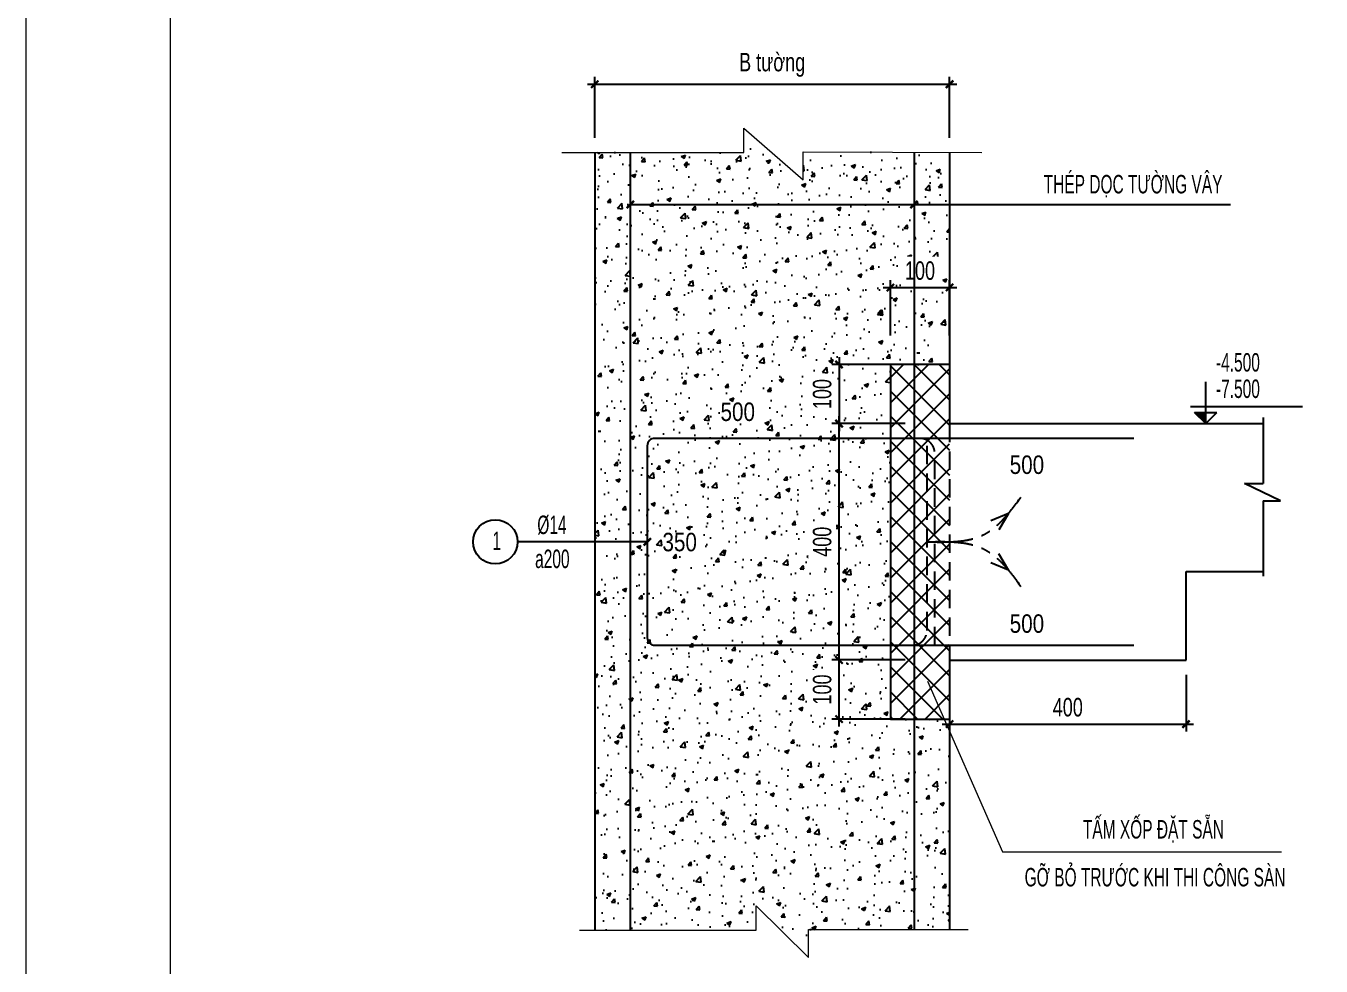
# Model space of a CAD drawing. Header units: millimetres. Extents: x -147841 to 368790, y -162721 to 84261.
# Drawn here: x 21476 to 39003, y -115066 to -102336 of the extents above; entities that cross this region are included whole.
import ezdxf
from ezdxf.enums import TextEntityAlignment as Align

# ---------------------------------------------------------------- set-up
doc = ezdxf.new("R2010")
doc.units = ezdxf.units.MM
doc.header["$LTSCALE"] = 1000
doc.header["$MEASUREMENT"] = 0
doc.header["$PDMODE"] = 1
doc.header["$PDSIZE"] = -10
doc.linetypes.add('CENTER', pattern=[2, 1.25, -0.25, 0.25, -0.25])
doc.linetypes.add('DASHED', pattern=[0.75, 0.5, -0.25])
doc.layers.get('0').update_dxf_attribs({"linetype": 'CONTINUOUS', "lineweight": 18})
doc.layers.get('DEFPOINTS').update_dxf_attribs({"color": 5, "linetype": 'CONTINUOUS', "lineweight": 18})
doc.layers.add('ccu11-Dim', color=8, linetype='CONTINUOUS', lineweight=18)
doc.layers.add('DIM', color=8, linetype='CONTINUOUS', lineweight=18)
for name, color, linetype in [('ccu11-Khuat', 9, 'DASHED'), ('ccu11-Manh', 8, 'CONTINUOUS'), ('ccu11-Thay', 7, 'CONTINUOUS'), ('KC-Chidan', 9, 'CONTINUOUS'), ('KC-Cotthep', 8, 'CONTINUOUS'), ('KC-Dim', 8, 'CONTINUOUS'), ('KC-Hatch', 251, 'CONTINUOUS'), ('KC-Text', 31, 'CONTINUOUS'), ('NETVE', 11, 'CENTER'), ('THEP', 4, 'CONTINUOUS'), ('THEPDAI', 6, 'CONTINUOUS')]:
    doc.layers.add(name, color=color, linetype=linetype)
doc.styles.add('ARIAL', font='arial.ttf', dxfattribs={"width": 0.7})
doc.styles.add('ccu11-dim', font='vnsimli.shx', dxfattribs={"width": 0.65, "bigfont": 'bigfont.shx'})
doc.dimstyles.new('2.5-100x8', dxfattribs={"dimscale": 100, "dimtxt": 2.5, "dimasz": 1, "dimexe": 1, "dimexo": 2, "dimgap": 1, "dimtad": 1, "dimdec": 1, "dimlfac": 0.125, "dimdsep": 46, "dimtxsty": 'ARIAL', "dimblk": 'ARCHTICK', "dimcen": -1, "dimdle": 1, "dimclrd": 256, "dimclre": 256, "dimclrt": 5, "dimadec": 0, "dimazin": 2, "dimtfac": 0.1, "dimtdec": 1, "dimtmove": 0, "dimatfit": 1, "dimldrblk": 'ARCHTICK', "dimfxl": 1, "dimtvp": 0.833333, "dimtfill": 1, "dimtolj": 1, "dimtzin": 12, "dimarcsym": 0})
doc.dimstyles.new('ccu11-100x4', dxfattribs={"dimscale": 100, "dimtxt": 2.5, "dimasz": 1, "dimexe": 1, "dimexo": 2, "dimgap": 1, "dimtad": 1, "dimdec": 0, "dimlfac": 0.25, "dimdsep": 46, "dimtxsty": 'ccu11-dim', "dimblk": 'ARCHTICK', "dimcen": -1, "dimdle": 1, "dimclrd": 256, "dimclre": 256, "dimclrt": 31, "dimadec": 0, "dimazin": 2, "dimtfac": 0.1, "dimtdec": 0, "dimtmove": 0, "dimatfit": 1, "dimldrblk": 'ARCHTICK', "dimfxl": 1, "dimtvp": 0.833333, "dimtolj": 1, "dimtzin": 12, "dimarcsym": 0})

# ---------------------------------------------------------------- blocks, each defined once
blk = doc.blocks.new('_ARCHTICK')
at = {"color": 0, "linetype": 'ByBlock', "const_width": 0.3}
blk.add_lwpolyline([(-0.5, -0.5), (0.5, 0.5)], dxfattribs=at)
blk = doc.blocks.new('*D70')
at = {"layer": 'DEFPOINTS', "color": 0, "transparency": 16777216}
for p in [(32480, -110921), (33575, -110921), (33575, -111721)]:
    blk.add_point(p, dxfattribs=at)
at = {"layer": 'KC-Dim', "lineweight": -2, "transparency": 16777216}
for p, q in [((33375, -110921), (32380, -110921)), ((32480, -111821), (32480, -110821)), ((33375, -111721), (32380, -111721))]:
    blk.add_line(p, q, dxfattribs=at)
at = {"layer": 'KC-Dim', "lineweight": -2, "transparency": 16777216, "xscale": 100, "yscale": 100, "zscale": 100}
for p, rotation in [((32480, -110921), 90), ((32480, -111721), 270)]:
    blk.add_blockref('_ARCHTICK', p, dxfattribs=dict(at, rotation=rotation))
at = {"layer": 'KC-Dim', "color": 5, "transparency": 16777216, "insert": (32252, -111321), "char_height": 250, "attachment_point": 5, "rotation": 90, "style": 'ARIAL', "bg_fill": 3, "box_fill_scale": 1.25, "bg_fill_color": 256, "bg_fill_true_color": 13158600, "bg_fill_transparency": 0}
blk.add_mtext('\\A1;100', dxfattribs=at)
blk = doc.blocks.new('*D71')
at = {"layer": 'DEFPOINTS', "color": 0, "transparency": 16777216}
for p in [(33575, -106921), (32480, -107721), (33575, -107721)]:
    blk.add_point(p, dxfattribs=at)
at = {"layer": 'KC-Dim', "lineweight": -2, "transparency": 16777216}
for p, q in [((32480, -106821), (32480, -107821)), ((33375, -106921), (32380, -106921)), ((33375, -107721), (32380, -107721))]:
    blk.add_line(p, q, dxfattribs=at)
at = {"layer": 'KC-Dim', "lineweight": -2, "transparency": 16777216, "xscale": 100, "yscale": 100, "zscale": 100}
for p, rotation in [((32480, -106921), 90), ((32480, -107721), 270)]:
    blk.add_blockref('_ARCHTICK', p, dxfattribs=dict(at, rotation=rotation))
at = {"layer": 'KC-Dim', "color": 5, "transparency": 16777216, "insert": (32252, -107321), "char_height": 250, "attachment_point": 5, "rotation": 90, "style": 'ARIAL', "bg_fill": 3, "box_fill_scale": 1.25, "bg_fill_color": 256, "bg_fill_true_color": 13158600, "bg_fill_transparency": 0}
blk.add_mtext('\\A1;100', dxfattribs=at)
blk = doc.blocks.new('*D72')
at = {"layer": 'DEFPOINTS', "color": 0, "transparency": 16777216}
for p in [(33975, -105878), (33175, -106726), (33975, -106726)]:
    blk.add_point(p, dxfattribs=at)
at = {"layer": 'KC-Dim', "lineweight": -2, "transparency": 16777216}
for p, q in [((33175, -106526), (33175, -105778)), ((33975, -106526), (33975, -105778)), ((33075, -105878), (34075, -105878))]:
    blk.add_line(p, q, dxfattribs=at)
at = {"layer": 'KC-Dim', "lineweight": -2, "transparency": 16777216, "xscale": 100, "yscale": 100, "zscale": 100, "rotation": 180}
blk.add_blockref('_ARCHTICK', (33175, -105878), dxfattribs=at)
at = {"layer": 'KC-Dim', "lineweight": -2, "transparency": 16777216, "xscale": 100, "yscale": 100, "zscale": 100}
blk.add_blockref('_ARCHTICK', (33975, -105878), dxfattribs=at)
at = {"layer": 'KC-Dim', "color": 5, "transparency": 16777216, "insert": (33575, -105651), "char_height": 250, "attachment_point": 5, "style": 'ARIAL', "bg_fill": 3, "box_fill_scale": 1.25, "bg_fill_color": 256, "bg_fill_true_color": 13158600, "bg_fill_transparency": 0}
blk.add_mtext('\\A1;100', dxfattribs=at)
blk = doc.blocks.new('*D73')
at = {"layer": 'DEFPOINTS', "color": 0, "transparency": 16777216}
for p in [(32480, -107721), (33495, -107721), (33495, -110921)]:
    blk.add_point(p, dxfattribs=at)
at = {"layer": 'KC-Dim', "lineweight": -2, "transparency": 16777216}
for p, q in [((33295, -107721), (32380, -107721)), ((32480, -111021), (32480, -107621)), ((33295, -110921), (32380, -110921))]:
    blk.add_line(p, q, dxfattribs=at)
at = {"layer": 'KC-Dim', "lineweight": -2, "transparency": 16777216, "xscale": 100, "yscale": 100, "zscale": 100}
for p, rotation in [((32480, -107721), 90), ((32480, -110921), 270)]:
    blk.add_blockref('_ARCHTICK', p, dxfattribs=dict(at, rotation=rotation))
at = {"layer": 'KC-Dim', "color": 5, "transparency": 16777216, "insert": (32252, -109321), "char_height": 250, "attachment_point": 5, "rotation": 90, "style": 'ARIAL', "bg_fill": 3, "box_fill_scale": 1.25, "bg_fill_color": 256, "bg_fill_true_color": 13158600, "bg_fill_transparency": 0}
blk.add_mtext('\\A1;400', dxfattribs=at)
blk = doc.blocks.new('*D100')
at = {"layer": 'DEFPOINTS', "color": 0, "transparency": 16777216}
for p in [(33975, -110921), (37175, -110921), (37175, -111790)]:
    blk.add_point(p, dxfattribs=at)
at = {"layer": 'KC-Dim', "lineweight": -2, "transparency": 16777216}
for p, q in [((33975, -111121), (33975, -111890)), ((37175, -111121), (37175, -111890)), ((33875, -111790), (37275, -111790))]:
    blk.add_line(p, q, dxfattribs=at)
at = {"layer": 'KC-Dim', "lineweight": -2, "transparency": 16777216, "xscale": 100, "yscale": 100, "zscale": 100, "rotation": 180}
blk.add_blockref('_ARCHTICK', (33975, -111790), dxfattribs=at)
at = {"layer": 'KC-Dim', "lineweight": -2, "transparency": 16777216, "xscale": 100, "yscale": 100, "zscale": 100}
blk.add_blockref('_ARCHTICK', (37175, -111790), dxfattribs=at)
at = {"layer": 'KC-Dim', "color": 5, "transparency": 16777216, "insert": (35575, -111562), "char_height": 250, "attachment_point": 5, "style": 'ARIAL', "bg_fill": 3, "box_fill_scale": 1.25, "bg_fill_color": 256, "bg_fill_true_color": 13158600, "bg_fill_transparency": 0}
blk.add_mtext('\\A1;400', dxfattribs=at)
blk = doc.blocks.new('att_thep_2')
blk.add_circle((-300, 0), 300)
at = {"color": 3, "style": 'ARIAL', "width": 0.6}
blk.add_attdef('DK', text='', height=250, dxfattribs=at).set_placement((467, 105), align=Align.CENTER)
at = {"color": 31, "style": 'ARIAL', "width": 0.6}
blk.add_attdef('SH', text='', height=250, dxfattribs=at).set_placement((-281, -111), align=Align.CENTER)
at = {"color": 2, "style": 'ARIAL', "width": 0.6}
blk.add_attdef('KC', text='', height=250, dxfattribs=at).set_placement((472, -355), align=Align.CENTER)
blk = doc.blocks.new('*D1121')
at = {"layer": 'DEFPOINTS', "color": 0, "transparency": 16777216}
for p in [(33975, -103126), (29175, -104051), (33975, -104051)]:
    blk.add_point(p, dxfattribs=at)
at = {"layer": 'KC-Dim', "lineweight": -2, "transparency": 16777216}
for p, q in [((29175, -103851), (29175, -103026)), ((33975, -103851), (33975, -103026)), ((29075, -103126), (34075, -103126))]:
    blk.add_line(p, q, dxfattribs=at)
at = {"layer": 'KC-Dim', "lineweight": -2, "transparency": 16777216, "xscale": 100, "yscale": 100, "zscale": 100, "rotation": 180}
blk.add_blockref('_ARCHTICK', (29175, -103126), dxfattribs=at)
at = {"layer": 'KC-Dim', "lineweight": -2, "transparency": 16777216, "xscale": 100, "yscale": 100, "zscale": 100}
blk.add_blockref('_ARCHTICK', (33975, -103126), dxfattribs=at)
at = {"layer": 'KC-Dim', "color": 5, "transparency": 16777216, "insert": (31575, -102864), "char_height": 250, "attachment_point": 5, "style": 'ARIAL', "bg_fill": 3, "box_fill_scale": 1.25, "bg_fill_color": 256, "bg_fill_true_color": 13158600, "bg_fill_transparency": 0}
blk.add_mtext('\\A1;B tường', dxfattribs=at)
blk = doc.blocks.new('A$C38334F7F')
at = {"layer": 'NETVE', "ltscale": 0.5, "flags": 128}
for points in [[(4022, 5003), (3786, 4901)], [(4022, 5003), (3892, 4781)], [(4022, 4233), (3892, 4455)], [(4022, 4233), (3786, 4335)]]:
    blk.add_lwpolyline(points, dxfattribs=at)
at = {"layer": 'NETVE', "ltscale": 0.5}
for points in [[(2921, 4618), (3700, 4721), (4192, 5222)], [(2921, 4618), (3700, 4515), (4192, 4014)]]:
    blk.add_spline(points, degree=3, dxfattribs=at)
at = {"layer": 'THEP', "ltscale": 3000}
blk.add_lwpolyline([(5722, 6018), (-764, 6018, 0.414214), (-864, 5918), (-864, 3318, 0.414214), (-764, 3218), (5722, 3218)], format="xyb", dxfattribs=at)
at = {"layer": 'THEP', "linetype": 'DASHED', "ltscale": 0.5}
blk.add_lwpolyline([(2721, 3218, 0.414214), (2921, 3418), (2921, 6018)], format="xyb", dxfattribs=at)
at = {"layer": 'THEP', "linetype": 'DASHED', "ltscale": 0.5, "flags": 128}
blk.add_lwpolyline([(3026, 3218), (3026, 5818, 0.414214), (2826, 6018)], format="xyb", dxfattribs=at)
at = {"layer": 'KC-Dim', "color": 5, "style": 'ARIAL', "width": 0.8}
for s, p in [('500', (127, 6254)), ('500', (4040, 5537)), ('350', (-659, 4490)), ('500', (4040, 3386))]:
    blk.add_text(s, height=250, dxfattribs=at).set_placement(p)
blk = doc.blocks.new('*U1522')
for p, q in [((165, 0), (165, 452)), ((0, 184), (1212, 184)), ((0, 0), (329, 0)), ((45, 120), (284, 120)), ((165, 0), (45, 120)), ((165, 0), (284, 120))]:
    blk.add_line(p, q)
at = {"color": 251}
blk.add_solid([(45, 120), (165, 120), (165, 0)], dxfattribs=at)
at = {"color": 31, "ltscale": 10, "style": 'ARIAL', "width": 0.6}
for tag, p in [('CCD2', (276, 564)), ('CCD1', (276, 278))]:
    blk.add_attdef(tag, p, '', height=200, dxfattribs=at)

msp = doc.modelspace()

# ---------------------------------------------------------------- hatches: boundary and pattern name
at = {"layer": 'KC-Hatch', "ltscale": 3000}
h = msp.add_hatch(dxfattribs=at)
h.set_pattern_fill('AR-CONC', color=251, scale=80)
h.set_pattern_definition([(50, (0, 11517.04), (573.8081, -50.2017), [60, -660]), (355, (0, 11517.04), (-111.001, 601.7537), [48, -528]), (100.45144, (47.8, 11512.86), (462.807, 551.552), [50.9922, -560.9137]), (46.1842, (0, 11677.04), (853.793, -132.4154), [90, -990]), (96.6356, (71.15, 11666), (747.7296, 779.295), [76.488, -841.371]), (351.1842, (0, 11677), (747.7296, 779.295), [72, -792]), (21, (80, 11637.04), (477.5256, -322.0951), [60, -660]), (326, (80, 11637.04), (194.6523, 580.12), [48, -528]), (71.45144, (119.8, 11610.2), (672.178, 258.025), [50.9922, -560.9137]), (37.5, (0, 11517.04), (9.7279, 266.31508), [0, -521.6, 0, -536, 0, -530]), (7.5, (0, 11517.04), (210.4556, 315.5294), [0, -305.6, 0, -509.6, 0, -202]), (327.5, (-178.4, 11517.04), (427.05795, -18.0439), [0, -200, 0, -624, 0, -828]), (317.5, (-258.4, 11517.04), (466.5489, 80.084), [0, -260, 0, -414.4, 0, -588])])
h.paths.add_polyline_path([(33175, -106921.43), (33975, -106921.43), (33975, -104048.99), (31995.97, -104041.67), (31995.97, -104420.28), (31189.97, -103721.31), (31189.97, -104050.6), (29175, -104050.6), (29175, -114580.14), (31360.38, -114580.14), (31360.38, -114250.85), (32064.74, -114949.82), (32064.74, -114571.21), (33975, -114571.21), (33975, -111721.43), (33175, -111721.43)])
h = msp.add_hatch(dxfattribs=at)
h.set_pattern_fill('LATSAN09', color=256, scale=40, angle=45)
h.set_pattern_definition([(45, (-8.3, 12452.9), (-169.70563, 169.70563), []), (135, (-8.3, 12452.9), (-169.70563, -169.70563), [])])
h.paths.add_polyline_path([(33975, -107921.43), (33495, -107921.43), (33495, -110721.43), (33975, -110721.43)])
h.paths.add_polyline_path([(33495, -107921.43), (33175, -107921.43), (33175, -110721.43), (33445.03, -110721.43), (33495, -110721.43)])
h.paths.add_polyline_path([(33495, -106921.43), (33175, -106921.43), (33175, -107921.43), (33495, -107921.43)])
h.paths.add_polyline_path([(33975, -106921.43), (33495, -106921.43), (33495, -107921.43), (33975, -107921.43), (33975, -107721.43)])
h.paths.add_polyline_path([(33975, -110921.43), (33975, -110721.43), (33495, -110721.43), (33495, -111721.43), (33975, -111721.43)])
h.paths.add_polyline_path([(33495, -110721.43), (33445.03, -110721.43), (33175, -110721.43), (33175, -111721.43), (33495, -111721.43)])

# ---------------------------------------------------------------- linework, layer by layer
at = {"layer": 'ccu11-Dim'}
msp.add_lwpolyline([(33677.08, -111209.1), (34693.37, -113519.12), (38467.29, -113519.12)], dxfattribs=at)
at = {"layer": 'ccu11-Khuat', "ltscale": 0.5}
msp.add_line((33975, -107721.43), (33975, -110921.43), dxfattribs=at)
at = {"layer": 'ccu11-Manh'}
for p, q in [((38219.89, -107637.93), (38219.89, -108530.88)), ((37967.11, -108530.88), (38219.89, -108530.88)), ((38451.74, -108768.39), (37967.11, -108530.88)), ((38218.4, -108768.39), (38218.4, -109785.21)), ((38218.4, -108768.39), (38451.74, -108768.39))]:
    msp.add_line(p, q, dxfattribs=at)
at = {"layer": 'ccu11-Thay'}
for p, q in [((29175, -104050.6), (29175, -114580.14)), ((33975, -104050.6), (33975, -107721.43)), ((33175, -106921.43), (33175, -111721.43)), ((33975, -107721.43), (38219.89, -107721.43)), ((37175, -109721.43), (38218.4, -109721.43)), ((37175, -110921.43), (37175, -109721.43)), ((33975, -110921.43), (33975, -114571.21)), ((33975, -110921.43), (37175, -110921.43))]:
    msp.add_line(p, q, dxfattribs=at)
at = {"layer": 'DIM'}
for points in [[(28730.66, -104050.6), (31189.97, -104050.6), (31189.97, -103721.31), (31995.97, -104420.28), (31995.97, -104041.67), (34410.34, -104050.6)], [(28967.87, -114580.14), (31360.38, -114580.14), (31360.38, -114250.85), (32064.74, -114949.82), (32064.74, -114571.21), (34227.45, -114571.21)]]:
    msp.add_lwpolyline(points, dxfattribs=at)
at = {"layer": 'THEPDAI'}
msp.add_line((29655, -104050.6), (29655, -114580.14), dxfattribs=at)

# ---------------------------------------------------------------- block references
at = {"layer": 'KC-Chidan', "xscale": 1.25, "yscale": 1.25, "zscale": 1.25}
msp.add_blockref('*U1522', (37235.37, -107721.43), dxfattribs=at).add_auto_attribs({'CCD2': '-4.500', 'CCD1': '-7.500'})
at = {"layer": 'KC-Cotthep'}
ref = msp.add_blockref('att_thep_2', (28128.06, -109321.43), dxfattribs=at)
ref.add_attrib('KC', 'a200', dxfattribs={"layer": '0', "color": 2, "height": 250, "style": 'ARIAL', "width": 0.6}).set_placement((28599.93, -109676.73), align=Align.CENTER)
ref.add_attrib('DK', '%%C14', dxfattribs={"layer": '0', "color": 125, "height": 250, "style": 'ARIAL', "width": 0.6}).set_placement((28594.66, -109216.02), align=Align.CENTER)
ref.add_attrib('SH', '1', dxfattribs={"layer": '0', "color": 31, "height": 250, "style": 'ARIAL', "width": 0.6}).set_placement((27847.08, -109432.91), align=Align.CENTER)

# ---------------------------------------------------------------- texts
at = {"layer": 'KC-Text', "color": 1, "style": 'ARIAL', "width": 0.6}
for s, p in [('THÉP DỌC TƯỜNG VÂY', (35249.26, -104604.29, -358959.88)), ('TẤM XỐP ĐẶT SẴN', (35779.22, -113338.54, -358959.88)), ('GỠ BỎ TRƯỚC KHI THI CÔNG SÀN', (34990.8, -113986.96, -358959.88))]:
    msp.add_text(s, height=250, dxfattribs=at).set_placement(p)

# ---------------------------------------------------------------- leaders
at = {"layer": 'ccu11-Manh', "ltscale": 3000}
for points in [[(29655, -104754.22), (37776.77, -104754.22)], [(33495, -104754.22), (37776.77, -104754.22)], [(29885, -109321.43), (28128.06, -109321.43)]]:
    msp.add_leader(points, dimstyle='ccu11-100x4', override={"dimgap": 1, "dimtad": 0}, dxfattribs=at)

# ---------------------------------------------------------------- next in the draw order: dimensions: what is measured, and where the dimension line sits
at = {"layer": 'KC-Dim'}
dim = msp.add_linear_dim(base=(33975, -105878.19), p1=(33175, -106726.11), p2=(33975, -106726.11), dimstyle='2.5-100x8', dxfattribs=at)
dim.commit()
dim.dimension.update_dxf_attribs({"geometry": '*D72', "text_midpoint": (33575, -105650.55)})
for base, p1, p2, angle, picture, middle in [((32479.64, -107721.43), (33575, -106921.43), (33575, -107721.43), 90, '*D71', (32252, -107321.43)), ((32479.64, -110921.43), (33575, -111721.43), (33575, -110921.43), 270, '*D70', (32252, -111321.43))]:
    dim = msp.add_linear_dim(base=base, p1=p1, p2=p2, angle=angle, dimstyle='2.5-100x8', dxfattribs=at)
    dim.commit()
    dim.dimension.update_dxf_attribs({"geometry": picture, "text_midpoint": middle})

# ---------------------------------------------------------------- next in the draw order: linework, layer by layer
at = {"layer": 'ccu11-Thay'}
for p, q in [((33975, -106921.43), (33175, -106921.43)), ((33175, -111721.43), (33975, -111721.43))]:
    msp.add_line(p, q, dxfattribs=at)
at = {"layer": 'THEPDAI'}
msp.add_line((33495, -104050.6), (33495, -114571.21), dxfattribs=at)

# ---------------------------------------------------------------- next in the draw order: dimensions: what is measured, and where the dimension line sits
at = {"layer": 'KC-Dim'}
dim = msp.add_linear_dim(base=(32479.64, -107721.43), p1=(33495, -110921.43), p2=(33495, -107721.43), angle=90, dimstyle='2.5-100x8', dxfattribs=at)
dim.commit()
dim.dimension.update_dxf_attribs({"geometry": '*D73', "text_midpoint": (32252, -109321.43)})
dim = msp.add_linear_dim(base=(37175, -111790.07), p1=(33975, -110921.43), p2=(37175, -110921.43), dimstyle='2.5-100x8', dxfattribs=at)
dim.commit()
dim.dimension.update_dxf_attribs({"geometry": '*D100', "text_midpoint": (35575, -111562.42)})

# ---------------------------------------------------------------- next in the draw order: linework, layer by layer
at = {"layer": 'DEFPOINTS'}
for points in [[(21476.35, -147822.59), (106001.1, -147822.59), (106001.1, -88122.59), (21476.35, -88122.59)], [(97092.37, -146296.45), (23433.46, -146296.45), (23433.46, -89251.35), (97092.37, -89251.35)]]:
    msp.add_lwpolyline(points, close=True, dxfattribs=at)

# ---------------------------------------------------------------- next in the draw order: block references
at = {"layer": 'DEFPOINTS', "ltscale": 3000}
msp.add_blockref('A$C38334F7F', (30749, -113939.43), dxfattribs=at)

# ---------------------------------------------------------------- next in the draw order: dimensions: what is measured, and where the dimension line sits
at = {"layer": 'KC-Dim'}
dim = msp.add_linear_dim(base=(33975, -103126.34), p1=(29175, -104050.6), p2=(33975, -104050.6), text='B tường', dimstyle='2.5-100x8', dxfattribs=at)
dim.commit()
dim.dimension.update_dxf_attribs({"geometry": '*D1121', "text_midpoint": (31575, -102863.91)})

doc.saveas('drawing.dxf')
